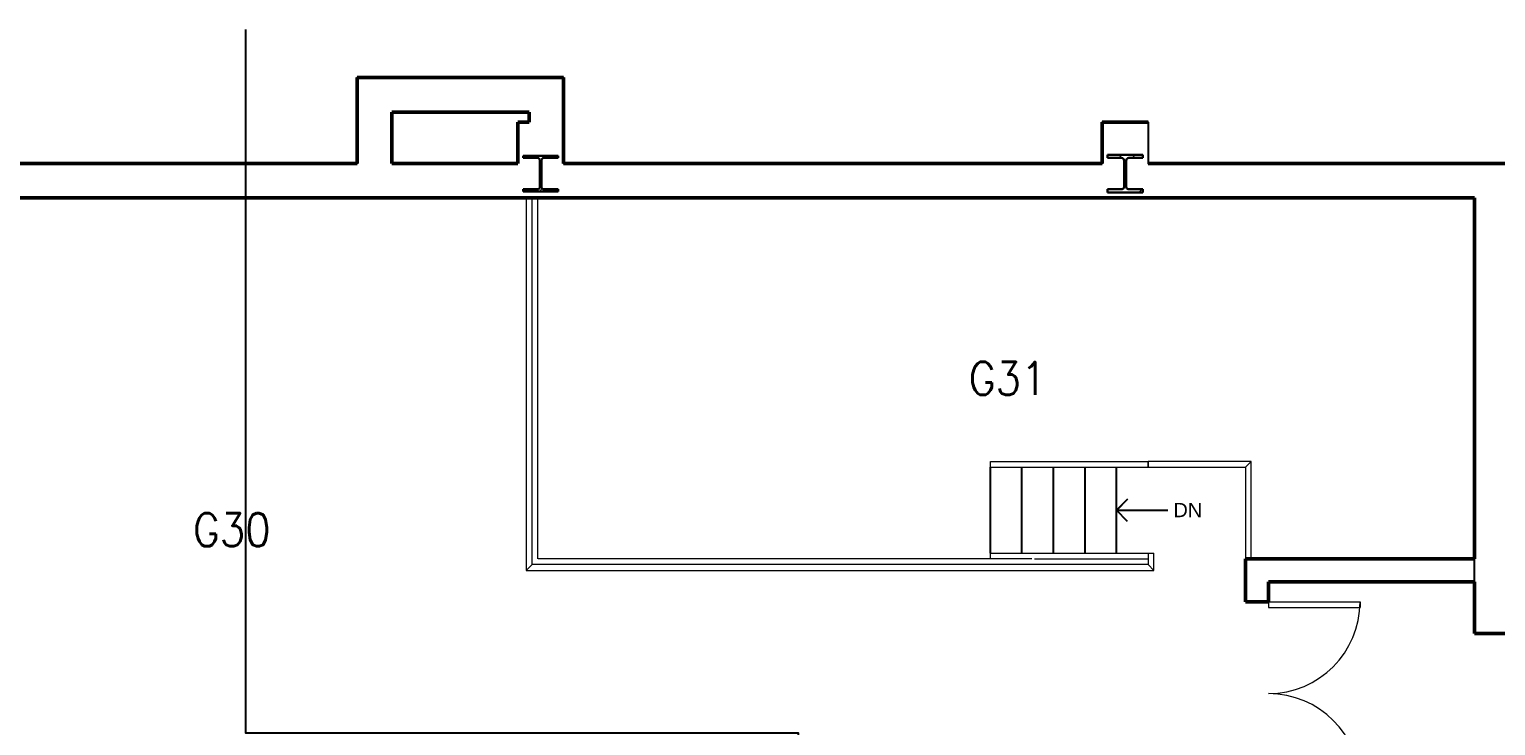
# Model space of a CAD drawing. Header units: inches. Extents: x -460 to 10305, y -938 to 5356.
# Drawn here: x 1936 to 2448, y 1083 to 1326 of the extents above; entities that cross this region are included whole.
import ezdxf
from ezdxf.enums import TextEntityAlignment as Align

# ---------------------------------------------------------------- set-up
doc = ezdxf.new("R2010")
doc.units = ezdxf.units.IN
doc.header["$MEASUREMENT"] = 0
doc.set_wipeout_variables(frame=1)
for name, color, linetype, lineweight in [('01-0263-G-DWG-BFP-ARCH$0$SP-COLUMNS', 40, 'Continuous', 13), ('01-0263-G-DWG-BFP-ARCH$0$SP-GUARDRAIL', 160, 'Continuous', 9), ('01-0263-G-DWG-BFP-ARCH$0$SP-WALL-HALF', 42, 'Continuous', 13)]:
    doc.layers.add(name, color=color, linetype=linetype, lineweight=lineweight)
for name, color, linetype in [('01-0263-G-DWG-BFP-ARCH$0$SP-DOOR', 5, 'Continuous'), ('01-0263-G-DWG-BFP-ARCH$0$SP-GROSS', 30, 'Continuous'), ('01-0263-G-DWG-BFP-ARCH$0$SP-RMNO', 7, 'Continuous'), ('01-0263-G-DWG-BFP-ARCH$0$SP-ROOM', 7, 'Continuous'), ('01-0263-G-DWG-BFP-ARCH$0$SP-STAIRS', 1, 'Continuous'), ('01-0263-G-DWG-BFP-ARCH$0$SP-TEXT', 72, 'Continuous'), ('01-0263-G-DWG-BFP-ARCH$0$SP-WALL', 7, 'Continuous'), ('T-Comm-Path', 40, 'Continuous')]:
    doc.layers.add(name, color=color, linetype=linetype)
doc.layers.get('01-0263-G-DWG-BFP-ARCH$0$SP-ROOM').off()
doc.styles.add('01-0263-G-DWG-BFP-ARCH$0$ROMANS', font='ROMANS.shx', dxfattribs={"width": 0.9})
doc.styles.add('01-0263-G-DWG-BFP-ARCH$0$STANDARD', font='TXT.shx', dxfattribs={"height": 12})

# ---------------------------------------------------------------- blocks, each defined once
blk = doc.blocks.new('01-0263-G-DWG-BFP-ARCH$0$W-Wide Flange-Column - W12X87-V18-GROUND FLOOR - PROPOSED')
at = {"layer": '01-0263-G-DWG-BFP-ARCH$0$SP-COLUMNS', "lineweight": 9}
h = blk.add_hatch(dxfattribs=at)
h.set_pattern_fill('FP_27', color=256, style=0, pattern_type=2)
h.set_pattern_definition([(45, (-1405.4, -553.472), (-9.50352, 9.50352), []), (45, (-1405.4, -539.072), (-9.50352, 9.50352), [])])
h.paths.add_polyline_path([(6.06, -6.26), (6.06, -5.45), (1.14, -5.45), (0.7, -5.34), (0.38, -5.02), (0.26, -4.58), (0.26, 4.58), (0.38, 5.02), (0.7, 5.34), (1.14, 5.45), (6.06, 5.45), (6.06, 6.26), (-6.06, 6.26), (-6.06, 5.45), (-1.14, 5.45), (-0.7, 5.34), (-0.38, 5.02), (-0.26, 4.58), (-0.26, -4.58), (-0.38, -5.02), (-0.7, -5.34), (-1.14, -5.45), (-6.06, -5.45), (-6.06, -6.26)], flags=0)
at = {"layer": '01-0263-G-DWG-BFP-ARCH$0$SP-COLUMNS', "lineweight": 30}
for p, q in [((6.06, 6.26), (-6.06, 6.26)), ((-6.06, 6.26), (-6.06, 5.45)), ((-6.06, 5.45), (-1.14, 5.45)), ((1.14, 5.45), (6.06, 5.45)), ((6.06, 5.45), (6.06, 6.26)), ((-0.26, 4.58), (-0.26, -4.58)), ((0.26, -4.58), (0.26, 4.58)), ((-1.14, -5.45), (-6.06, -5.45)), ((-6.06, -5.45), (-6.06, -6.26)), ((-6.06, -6.26), (6.06, -6.26)), ((6.06, -5.45), (1.14, -5.45)), ((6.06, -6.26), (6.06, -5.45))]:
    blk.add_line(p, q, dxfattribs=at)
for centre, start, end in [((-1.14, 4.58), 0, 90), ((1.14, 4.58), 90, 180), ((-1.14, -4.58), 270, 0), ((1.14, -4.58), 180, 270)]:
    blk.add_arc(centre, 0.878, start, end, dxfattribs=at)
blk = doc.blocks.new('01-0263-G-DWG-BFP-ARCH$0$W-Wide Flange-Column - W12X120-V42-GROUND FLOOR - PROPOSED')
at = {"layer": '01-0263-G-DWG-BFP-ARCH$0$SP-COLUMNS', "lineweight": 9}
h = blk.add_hatch(dxfattribs=at)
h.set_pattern_fill('FP_53', color=256, style=0, pattern_type=2)
h.set_pattern_definition([(45, (-1609.4, -553.472), (-9.50352, 9.50352), []), (45, (-1609.4, -539.072), (-9.50352, 9.50352), [])])
h.paths.add_polyline_path([(-6.16, -6.56), (6.16, -6.56), (6.16, -5.45), (1.25, -5.45), (0.8, -5.34), (0.47, -5.01), (0.35, -4.56), (0.35, 4.56), (0.47, 5.01), (0.8, 5.34), (1.25, 5.45), (6.16, 5.45), (6.16, 6.56), (-6.16, 6.56), (-6.16, 5.45), (-1.25, 5.45), (-0.8, 5.34), (-0.47, 5.01), (-0.36, 4.56), (-0.36, -4.56), (-0.47, -5.01), (-0.8, -5.34), (-1.25, -5.45), (-6.16, -5.45)], flags=0)
at = {"layer": '01-0263-G-DWG-BFP-ARCH$0$SP-COLUMNS', "lineweight": 30}
for p, q in [((6.16, 6.56), (-6.16, 6.56)), ((-6.16, 6.56), (-6.16, 5.45)), ((-6.16, 5.45), (-1.25, 5.45)), ((1.25, 5.45), (6.16, 5.45)), ((6.16, 5.45), (6.16, 6.56)), ((-0.36, 4.56), (-0.36, -4.56)), ((0.35, -4.56), (0.35, 4.56)), ((-1.25, -5.45), (-6.16, -5.45)), ((-6.16, -5.45), (-6.16, -6.56)), ((-6.16, -6.56), (6.16, -6.56)), ((6.16, -5.45), (1.25, -5.45)), ((6.16, -6.56), (6.16, -5.45))]:
    blk.add_line(p, q, dxfattribs=at)
for centre, start, end in [((-1.25, 4.56), 0, 90), ((1.25, 4.56), 90, 180), ((-1.25, -4.56), 270, 0), ((1.25, -4.56), 180, 270)]:
    blk.add_arc(centre, 0.895, start, end, dxfattribs=at)
blk = doc.blocks.new('01-0263-G-DWG-BFP-ARCH$0$Railing - Railing-320042-GROUND FLOOR - PROPOSED')
at = {"layer": '01-0263-G-DWG-BFP-ARCH$0$SP-GUARDRAIL'}
for p, q in [((1400.4, 544.97), (1400.4, 414.97)), ((1402.4, 416.97), (1402.4, 544.97)), ((1617.4, 420.97), (1619.4, 420.97)), ((1617.4, 420.97), (1617.4, 416.97)), ((1619.4, 414.97), (1619.4, 420.97)), ((1400.4, 414.97), (1402.4, 416.97)), ((1400.4, 414.97), (1619.4, 414.97)), ((1617.4, 416.97), (1402.4, 416.97)), ((1619.4, 414.97), (1617.4, 416.97))]:
    blk.add_line(p, q, dxfattribs=at)
blk = doc.blocks.new('01-0263-G-DWG-BFP-ARCH$0$Railing - Railing-320404-GROUND FLOOR - PROPOSED')
at = {"layer": '01-0263-G-DWG-BFP-ARCH$0$SP-GUARDRAIL'}
for p, q in [((1562.4, 420.97), (1617.4, 420.97)), ((1562.4, 418.97), (1562.4, 420.97)), ((1617.4, 420.97), (1617.4, 418.97)), ((1577.8, 418.97), (1617.4, 418.97))]:
    blk.add_line(p, q, dxfattribs=at)
blk = doc.blocks.new('01-0263-G-DWG-BFP-ARCH$0$Railing - Railing-320408-GROUND FLOOR - PROPOSED')
at = {"layer": '01-0263-G-DWG-BFP-ARCH$0$SP-GUARDRAIL'}
for p, q in [((1562.4, 452.97), (1617.4, 452.97)), ((1562.4, 450.97), (1562.4, 452.97)), ((1562.4, 450.97), (1617.4, 450.97)), ((1617.4, 452.97), (1617.4, 450.97))]:
    blk.add_line(p, q, dxfattribs=at)
blk = doc.blocks.new('01-0263-G-DWG-BFP-ARCH$0$Railing - Railing-320963-GROUND FLOOR - PROPOSED')
at = {"layer": '01-0263-G-DWG-BFP-ARCH$0$SP-GUARDRAIL'}
for p, q in [((1617.4, 450.97), (1617.4, 452.97)), ((1653.4, 452.97), (1617.4, 452.97)), ((1617.4, 450.97), (1651.4, 450.97)), ((1653.4, 452.97), (1651.4, 450.97)), ((1651.4, 450.97), (1651.4, 418.97)), ((1653.4, 418.97), (1653.4, 452.97))]:
    blk.add_line(p, q, dxfattribs=at)
blk = doc.blocks.new('01-0263-G-DWG-BFP-ARCH$0$Double-Flush - 2_8_ x 6_8_ x 2_-323204-GROUND FLOOR - PROPOSED')
at = {"layer": '01-0263-G-DWG-BFP-ARCH$0$SP-DOOR', "lineweight": 20}
for p, q in [((-32, 36), (-30, 36)), ((-32, 4), (-32, 36)), ((-30, 4), (-30, 36)), ((30, 4), (30, 35.94)), ((32, 4), (32, 36)), ((-32, 4), (-30, 4)), ((32, 4), (30, 4))]:
    blk.add_line(p, q, dxfattribs=at)
at = {"layer": '01-0263-G-DWG-BFP-ARCH$0$SP-DOOR', "lineweight": 9}
for centre, start, end in [((-32, 4), 0, 90), ((32, 4), 90, 180)]:
    blk.add_arc(centre, 32, start, end, dxfattribs=at)
blk = doc.blocks.new('01-0263-G-DWG-BFP-ARCH$0$FMGRM1')
at = {"style": '01-0263-G-DWG-BFP-ARCH$0$ROMANS', "width": 0.9}
for tag, p in [('RMAREA', (0, -0.2836)), ('DATA1', (0, -0.443)), ('DATA2', (0, -0.6024)), ('DATA3', (0, -0.7618)), ('DATA4', (0, -0.9213)), ('DATA5', (0, -1.0807))]:
    blk.add_attdef(tag, text='', height=0.1172, dxfattribs=at).set_placement(p, align=Align.CENTER)
at = {"linetype": 'Continuous'}
blk.add_wipeout([(-0.375, -0.125), (0.375, -0.125), (0.375, 0.125), (-0.375, 0.125)], dxfattribs=at)
at = {"layer": '01-0263-G-DWG-BFP-ARCH$0$SP-RMNO', "style": '01-0263-G-DWG-BFP-ARCH$0$ROMANS', "width": 0.9}
blk.add_attdef('RMNUMB', text='', height=0.16, dxfattribs=at).set_placement((0, 0), align=Align.MIDDLE)
blk = doc.blocks.new('01-0263-G-DWG-BFP-ARCH', base_point=(1295.16, 1352.86))
at = {"layer": '01-0263-G-DWG-BFP-ARCH$0$SP-STAIRS'}
for p, q in [((3566.16, 2492.86), (3566.16, 2522.86)), ((3577.16, 2492.86), (3577.16, 2522.86)), ((3588.16, 2492.86), (3588.16, 2522.86)), ((3599.16, 2492.86), (3599.16, 2522.86)), ((3610.16, 2492.86), (3610.16, 2522.86))]:
    blk.add_line(p, q, dxfattribs=at)
at = {"layer": '01-0263-G-DWG-BFP-ARCH$0$SP-TEXT'}
for p, q in [((3614.05, 2511.75), (3610.16, 2507.86)), ((3614.05, 2511.67), (3610.16, 2507.78)), ((3614.05, 2503.97), (3610.16, 2507.86)), ((3610.16, 2507.86), (3628.11, 2507.86))]:
    blk.add_line(p, q, dxfattribs=at)
at = {"layer": '01-0263-G-DWG-BFP-ARCH$0$SP-WALL', "lineweight": 50}
for p, q in [((3345.16, 2658.86), (3345.16, 2628.86)), ((3417.16, 2658.86), (3345.16, 2658.86)), ((3417.16, 2643.36), (3417.16, 2658.86)), ((3357.16, 2628.86), (3357.16, 2646.86)), ((3357.16, 2646.86), (3405.16, 2646.86)), ((3405.16, 2646.86), (3405.16, 2643.36)), ((3405.16, 2643.36), (3401.16, 2643.36)), ((3401.16, 2643.36), (3401.16, 2628.86)), ((3417.16, 2628.86), (3417.16, 2643.36)), ((3621.16, 2643.36), (3605.16, 2643.36)), ((3605.16, 2643.36), (3605.16, 2628.86)), ((3345.16, 2628.86), (3213.16, 2628.86)), ((3401.16, 2628.86), (3357.16, 2628.86)), ((3605.16, 2628.86), (3417.16, 2628.86)), ((3747.16, 2628.86), (3621.16, 2628.86)), ((3194.16, 2616.86), (3735.16, 2616.86)), ((3735.16, 2616.86), (3735.16, 2490.86)), ((3735.16, 2490.86), (3655.16, 2490.86)), ((3655.16, 2490.86), (3655.16, 2475.86)), ((3663.16, 2482.86), (3735.16, 2482.86)), ((3663.16, 2475.86), (3663.16, 2482.86)), ((3735.16, 2482.86), (3735.16, 2464.86)), ((3655.16, 2475.86), (3663.16, 2475.86)), ((3735.16, 2464.86), (3747.16, 2464.86))]:
    blk.add_line(p, q, dxfattribs=at)
at = {"layer": '01-0263-G-DWG-BFP-ARCH$0$SP-WALL'}
blk.add_line((3735.16, 2482.86), (3735.16, 2490.86), dxfattribs=at)
at = {"layer": '01-0263-G-DWG-BFP-ARCH$0$SP-WALL-HALF'}
for p, q in [((3408.16, 2490.86), (3408.16, 2616.86)), ((3580.65, 2490.86), (3408.24, 2490.86))]:
    blk.add_line(p, q, dxfattribs=at)
at = {"layer": '01-0263-G-DWG-BFP-ARCH$0$SP-COLUMNS'}
for name, p in [('01-0263-G-DWG-BFP-ARCH$0$W-Wide Flange-Column - W12X87-V18-GROUND FLOOR - PROPOSED', (3409.16, 2625.36)), ('01-0263-G-DWG-BFP-ARCH$0$W-Wide Flange-Column - W12X120-V42-GROUND FLOOR - PROPOSED', (3613.16, 2625.36))]:
    blk.add_blockref(name, p, dxfattribs=at)
at = {"layer": '01-0263-G-DWG-BFP-ARCH$0$SP-DOOR', "rotation": 269.9999999999999}
blk.add_blockref('01-0263-G-DWG-BFP-ARCH$0$Double-Flush - 2_8_ x 6_8_ x 2_-323204-GROUND FLOOR - PROPOSED', (3659.16, 2443.86), dxfattribs=at)
at = {"layer": '01-0263-G-DWG-BFP-ARCH$0$SP-GUARDRAIL'}
for name in ['01-0263-G-DWG-BFP-ARCH$0$Railing - Railing-320042-GROUND FLOOR - PROPOSED', '01-0263-G-DWG-BFP-ARCH$0$Railing - Railing-320408-GROUND FLOOR - PROPOSED', '01-0263-G-DWG-BFP-ARCH$0$Railing - Railing-320963-GROUND FLOOR - PROPOSED', '01-0263-G-DWG-BFP-ARCH$0$Railing - Railing-320404-GROUND FLOOR - PROPOSED']:
    blk.add_blockref(name, (2003.76, 2071.89), dxfattribs=at)
at = {"layer": '01-0263-G-DWG-BFP-ARCH$0$SP-ROOM'}
ref = blk.add_blockref('01-0263-G-DWG-BFP-ARCH$0$FMGRM1', (3301.37, 2501.04), dxfattribs=dict(at, xscale=72, yscale=72, zscale=72))
ref.add_attrib('RMNUMB', 'G30', dxfattribs={"layer": '01-0263-G-DWG-BFP-ARCH$0$SP-RMNO', "height": 11.52, "style": '01-0263-G-DWG-BFP-ARCH$0$ROMANS', "width": 0.9}).set_placement((3301.37, 2501.04), align=Align.MIDDLE)
ref = blk.add_blockref('01-0263-G-DWG-BFP-ARCH$0$FMGRM1', (3572.16, 2553.86), dxfattribs=dict(at, xscale=72, yscale=72, zscale=72))
ref.add_attrib('RMNUMB', 'G31', dxfattribs={"layer": '01-0263-G-DWG-BFP-ARCH$0$SP-RMNO', "height": 11.52, "style": '01-0263-G-DWG-BFP-ARCH$0$ROMANS', "width": 0.9}).set_placement((3572.16, 2553.86), align=Align.MIDDLE)
at = {"layer": '01-0263-G-DWG-BFP-ARCH$0$SP-TEXT', "insert": (3630.02, 2510.41), "char_height": 4.9791, "width": 11.9631, "attachment_point": 1, "line_spacing_factor": 0.938532, "style": '01-0263-G-DWG-BFP-ARCH$0$STANDARD', "bg_fill": 3, "box_fill_scale": 1.25, "bg_fill_color": 0, "bg_fill_transparency": 0}
blk.add_mtext('\\fArial|b0|i0|c0|p34|;DN', dxfattribs=at)
at = {"layer": '01-0263-G-DWG-BFP-ARCH$0$SP-GROSS'}
blk.add_lwpolyline([(3213.16, 2628.86), (3345.16, 2628.86), (3345.16, 2658.86), (3417.16, 2658.86), (3417.16, 2628.86), (3605.2, 2628.86), (3605.2, 2643.34), (3621.16, 2643.36), (3621.16, 2628.86), (3747.16, 2628.86), (3747.16, 2627.86), (3747.16, 2400.86), (3747.16, 2400.86), (3773.16, 2400.86), (3773.16, 2398.86), (3773.16, 2384.86), (3747.16, 2384.86), (3747.16, 2128.86), (3773.16, 2128.86), (3773.16, 2112.86), (3747.16, 2112.86), (3747.16, 1856.86)], dxfattribs=at)

msp = doc.modelspace()

# ---------------------------------------------------------------- block references
msp.add_blockref('01-0263-G-DWG-BFP-ARCH', (0.26, 3.26))

# ---------------------------------------------------------------- next in the draw order: linework, layer by layer
at = {"layer": 'T-Comm-Path'}
msp.add_lwpolyline([(2011.23, 1326.12), (2011.23, 1080.51), (2204.09, 1080.51), (2204.09, 1037.26)], dxfattribs=at)

doc.saveas('drawing.dxf')
